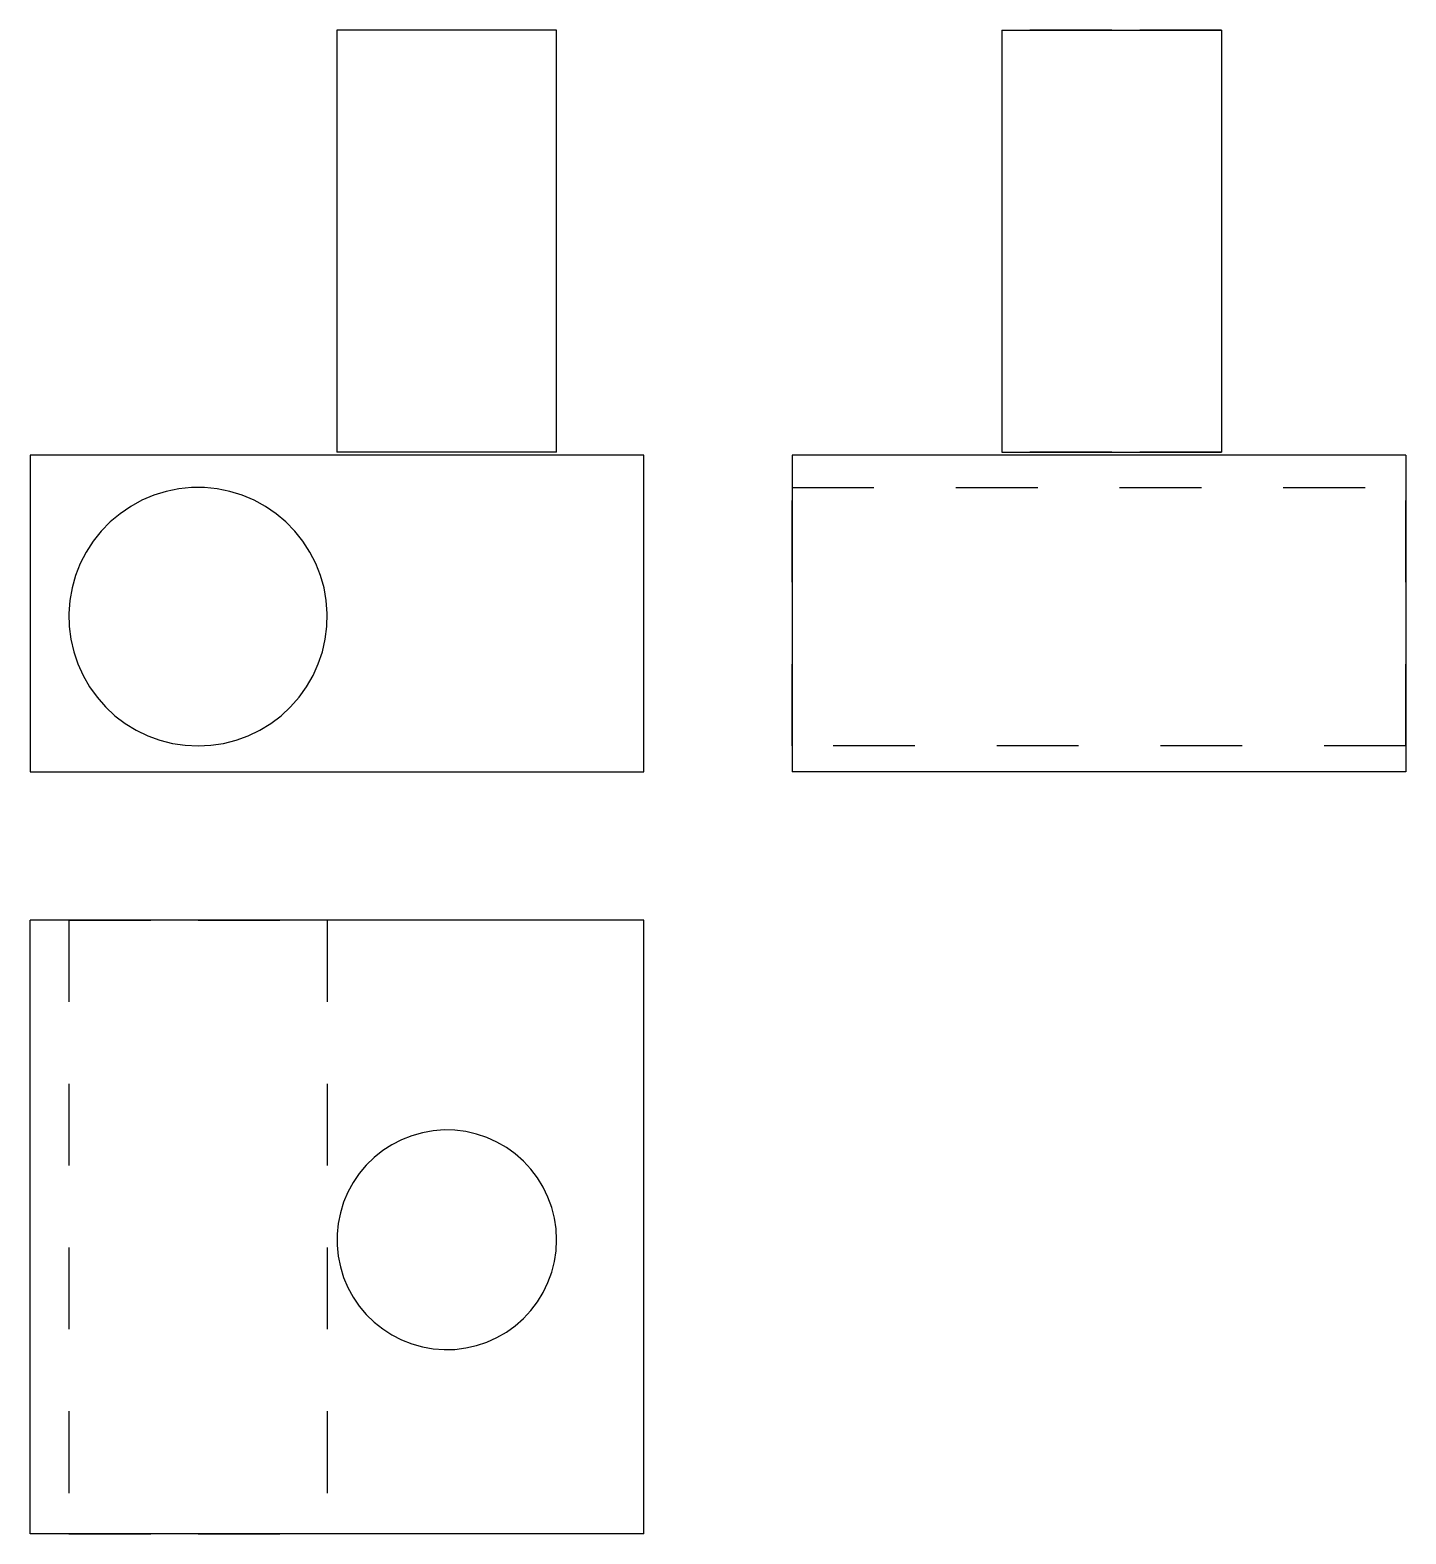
# Model space of a CAD drawing. Extents: x 0 to 1.68, y 0 to 1.84.
import ezdxf

# ---------------------------------------------------------------- set-up
doc = ezdxf.new("R2010")
doc.units = 0
doc.linetypes.add('HIDDEN', pattern=[0.045312, 0.030223, -0.015089])
for name, color, linetype in [('FRONT', 7, 'CONTINUOUS'), ('LEFT', 7, 'CONTINUOUS'), ('LEFT_HID', 7, 'HIDDEN'), ('TOP', 7, 'CONTINUOUS'), ('TOP_HID', 7, 'HIDDEN')]:
    doc.layers.add(name, color=color, linetype=linetype)

msp = doc.modelspace()

# ---------------------------------------------------------------- linework, layer by layer
at = {"layer": 'FRONT'}
for p, q in [((0.643421, 1.8375), (0.375, 1.8375)), ((0.375, 1.8375), (0.375, 1.321875)), ((0.643421, 1.321875), (0.643421, 1.8375)), ((0.75, 1.318092), (0, 1.318092)), ((0, 1.318092), (0, 0.93125)), ((0.643421, 1.321875), (0.375, 1.321875)), ((0.75, 0.93125), (0.75, 1.318092)), ((0.15126, 1.269096), (0.136755, 1.262982)), ((0.166301, 1.273736), (0.15126, 1.269096)), ((0.18173, 1.276855), (0.166301, 1.273736)), ((0.197393, 1.278422), (0.18173, 1.276855)), ((0.213134, 1.278422), (0.197393, 1.278422)), ((0.228796, 1.276855), (0.213134, 1.278422)), ((0.244225, 1.273736), (0.228796, 1.276855)), ((0.259266, 1.269096), (0.244225, 1.273736)), ((0.273771, 1.262982), (0.259266, 1.269096)), ((0.122931, 1.255454), (0.109926, 1.246587)), ((0.136755, 1.262982), (0.122931, 1.255454)), ((0.287595, 1.255454), (0.273771, 1.262982)), ((0.300601, 1.246587), (0.287595, 1.255454)), ((0.097867, 1.236469), (0.086877, 1.2252)), ((0.109926, 1.246587), (0.097867, 1.236469)), ((0.312659, 1.236469), (0.300601, 1.246587)), ((0.32365, 1.2252), (0.312659, 1.236469)), ((0.077062, 1.212894), (0.068522, 1.199671)), ((0.086877, 1.2252), (0.077062, 1.212894)), ((0.333464, 1.212894), (0.32365, 1.2252)), ((0.342004, 1.199671), (0.333464, 1.212894)), ((0.068522, 1.199671), (0.061341, 1.185664)), ((0.349185, 1.185664), (0.342004, 1.199671)), ((0.061341, 1.185664), (0.05559, 1.171011)), ((0.354936, 1.171011), (0.349185, 1.185664)), ((0.05559, 1.171011), (0.051327, 1.155859)), ((0.359199, 1.155859), (0.354936, 1.171011)), ((0.048594, 1.140357), (0.047417, 1.12466)), ((0.051327, 1.155859), (0.048594, 1.140357)), ((0.361933, 1.140357), (0.359199, 1.155859)), ((0.363109, 1.12466), (0.361933, 1.140357)), ((0.047417, 1.12466), (0.04781, 1.108924)), ((0.362716, 1.108924), (0.363109, 1.12466)), ((0.04781, 1.108924), (0.049767, 1.093306)), ((0.360759, 1.093306), (0.362716, 1.108924)), ((0.049767, 1.093306), (0.05327, 1.077959)), ((0.357256, 1.077959), (0.360759, 1.093306)), ((0.05327, 1.077959), (0.058283, 1.063038)), ((0.352243, 1.063038), (0.357256, 1.077959)), ((0.058283, 1.063038), (0.064757, 1.04869)), ((0.064757, 1.04869), (0.072627, 1.035058)), ((0.337899, 1.035058), (0.345769, 1.04869)), ((0.345769, 1.04869), (0.352243, 1.063038)), ((0.072627, 1.035058), (0.081816, 1.022278)), ((0.32871, 1.022278), (0.337899, 1.035058)), ((0.081816, 1.022278), (0.092232, 1.010476)), ((0.318295, 1.010476), (0.32871, 1.022278)), ((0.092232, 1.010476), (0.10377, 0.999769)), ((0.10377, 0.999769), (0.116318, 0.990265)), ((0.294208, 0.990265), (0.306756, 0.999769)), ((0.306756, 0.999769), (0.318295, 1.010476)), ((0.116318, 0.990265), (0.129749, 0.982057)), ((0.129749, 0.982057), (0.143931, 0.975227)), ((0.143931, 0.975227), (0.158723, 0.969844)), ((0.251803, 0.969844), (0.266595, 0.975227)), ((0.266595, 0.975227), (0.280777, 0.982057)), ((0.280777, 0.982057), (0.294208, 0.990265)), ((0.158723, 0.969844), (0.173977, 0.96596)), ((0.173977, 0.96596), (0.189542, 0.963614)), ((0.189542, 0.963614), (0.205263, 0.962829)), ((0.205263, 0.962829), (0.220984, 0.963614)), ((0.220984, 0.963614), (0.236549, 0.96596)), ((0.236549, 0.96596), (0.251803, 0.969844)), ((0, 0.93125), (0.75, 0.93125))]:
    msp.add_line(p, q, dxfattribs=at)
at = {"layer": 'LEFT'}
for p, q in [((1.187664, 1.8375), (1.456086, 1.8375)), ((1.187664, 1.8375), (1.187664, 1.321875)), ((1.456086, 1.8375), (1.456086, 1.321875)), ((1.68125, 1.318092), (0.93125, 1.318092)), ((0.93125, 1.318092), (0.93125, 0.93125)), ((1.187664, 1.321875), (1.456086, 1.321875)), ((1.68125, 1.318092), (1.68125, 0.93125)), ((1.68125, 0.93125), (0.93125, 0.93125))]:
    msp.add_line(p, q, dxfattribs=at)
at = {"layer": 'LEFT_HID', "linetype": 'HIDDEN'}
for p, q in [((1.321875, 1.8375), (1.187664, 1.8375)), ((1.456086, 1.8375), (1.321875, 1.8375)), ((1.321875, 1.321875), (1.187664, 1.321875)), ((1.456086, 1.321875), (1.321875, 1.321875)), ((0.93125, 0.962829), (0.93125, 1.278618)), ((0.93125, 1.278618), (0.93125, 0.962829)), ((0.93125, 1.278618), (1.68125, 1.278618)), ((1.68125, 0.962829), (1.68125, 1.278618)), ((1.68125, 1.278618), (1.68125, 0.962829)), ((1.68125, 0.962829), (0.93125, 0.962829))]:
    msp.add_line(p, q, dxfattribs=at)
at = {"layer": 'TOP'}
for p, q in [((0.75, 0.75), (0, 0.75)), ((0, 0), (0, 0.75)), ((0.75, 0), (0.75, 0.75)), ((0.454011, 0.481709), (0.442105, 0.475605)), ((0.466466, 0.486597), (0.454011, 0.481709)), ((0.479346, 0.490221), (0.466466, 0.486597)), ((0.492522, 0.492544), (0.479346, 0.490221)), ((0.505865, 0.493544), (0.492522, 0.492544)), ((0.51924, 0.49321), (0.505865, 0.493544)), ((0.532516, 0.491547), (0.51924, 0.49321)), ((0.54556, 0.488569), (0.532516, 0.491547)), ((0.558243, 0.484308), (0.54556, 0.488569)), ((0.570439, 0.478805), (0.558243, 0.484308)), ((0.582026, 0.472115), (0.570439, 0.478805)), ((0.420405, 0.460004), (0.410827, 0.450661)), ((0.430866, 0.468346), (0.420405, 0.460004)), ((0.442105, 0.475605), (0.430866, 0.468346)), ((0.592889, 0.464305), (0.582026, 0.472115)), ((0.602921, 0.455452), (0.592889, 0.464305)), ((0.410827, 0.450661), (0.402227, 0.440412)), ((0.612022, 0.445644), (0.602921, 0.455452)), ((0.6201, 0.434978), (0.612022, 0.445644)), ((0.39469, 0.429357), (0.388291, 0.417607)), ((0.402227, 0.440412), (0.39469, 0.429357)), ((0.627077, 0.423562), (0.6201, 0.434978)), ((0.632882, 0.411507), (0.627077, 0.423562)), ((0.383094, 0.405278), (0.37915, 0.392492)), ((0.388291, 0.417607), (0.383094, 0.405278)), ((0.637458, 0.398934), (0.632882, 0.411507)), ((0.37915, 0.392492), (0.376499, 0.379378)), ((0.64076, 0.385968), (0.637458, 0.398934)), ((0.642754, 0.372738), (0.64076, 0.385968)), ((0.376499, 0.379378), (0.375167, 0.366065)), ((0.643421, 0.359375), (0.642754, 0.372738)), ((0.375167, 0.366065), (0.375167, 0.352685)), ((0.375167, 0.352685), (0.376499, 0.339372)), ((0.642754, 0.346012), (0.643421, 0.359375)), ((0.376499, 0.339372), (0.37915, 0.326258)), ((0.637458, 0.319816), (0.64076, 0.332782)), ((0.64076, 0.332782), (0.642754, 0.346012)), ((0.37915, 0.326258), (0.383094, 0.313472)), ((0.383094, 0.313472), (0.388291, 0.301143)), ((0.632882, 0.307243), (0.637458, 0.319816)), ((0.388291, 0.301143), (0.39469, 0.289393)), ((0.6201, 0.283772), (0.627077, 0.295188)), ((0.627077, 0.295188), (0.632882, 0.307243)), ((0.39469, 0.289393), (0.402227, 0.278338)), ((0.402227, 0.278338), (0.410827, 0.268089)), ((0.612022, 0.273106), (0.6201, 0.283772)), ((0.410827, 0.268089), (0.420405, 0.258746)), ((0.420405, 0.258746), (0.430866, 0.250404)), ((0.592889, 0.254445), (0.602921, 0.263298)), ((0.602921, 0.263298), (0.612022, 0.273106)), ((0.430866, 0.250404), (0.442105, 0.243145)), ((0.442105, 0.243145), (0.454011, 0.237041)), ((0.558243, 0.234442), (0.570439, 0.239945)), ((0.570439, 0.239945), (0.582026, 0.246635)), ((0.582026, 0.246635), (0.592889, 0.254445)), ((0.454011, 0.237041), (0.466466, 0.232153)), ((0.466466, 0.232153), (0.479346, 0.228529)), ((0.479346, 0.228529), (0.492522, 0.226206)), ((0.492522, 0.226206), (0.505865, 0.225206)), ((0.505865, 0.225206), (0.51924, 0.22554)), ((0.51924, 0.22554), (0.532516, 0.227203)), ((0.532516, 0.227203), (0.54556, 0.230181)), ((0.54556, 0.230181), (0.558243, 0.234442)), ((0.75, 0), (0, 0))]:
    msp.add_line(p, q, dxfattribs=at)
at = {"layer": 'TOP_HID', "linetype": 'HIDDEN'}
for p, q in [((0.363158, 0.75), (0.047368, 0.75)), ((0.047368, 0.75), (0.205263, 0.75)), ((0.047368, 0.75), (0.047368, 0)), ((0.205263, 0.75), (0.363158, 0.75)), ((0.363158, 0.75), (0.363158, 0)), ((0.363158, 0), (0.047368, 0)), ((0.047368, 0), (0.205263, 0)), ((0.205263, 0), (0.363158, 0))]:
    msp.add_line(p, q, dxfattribs=at)

doc.saveas('drawing.dxf')
